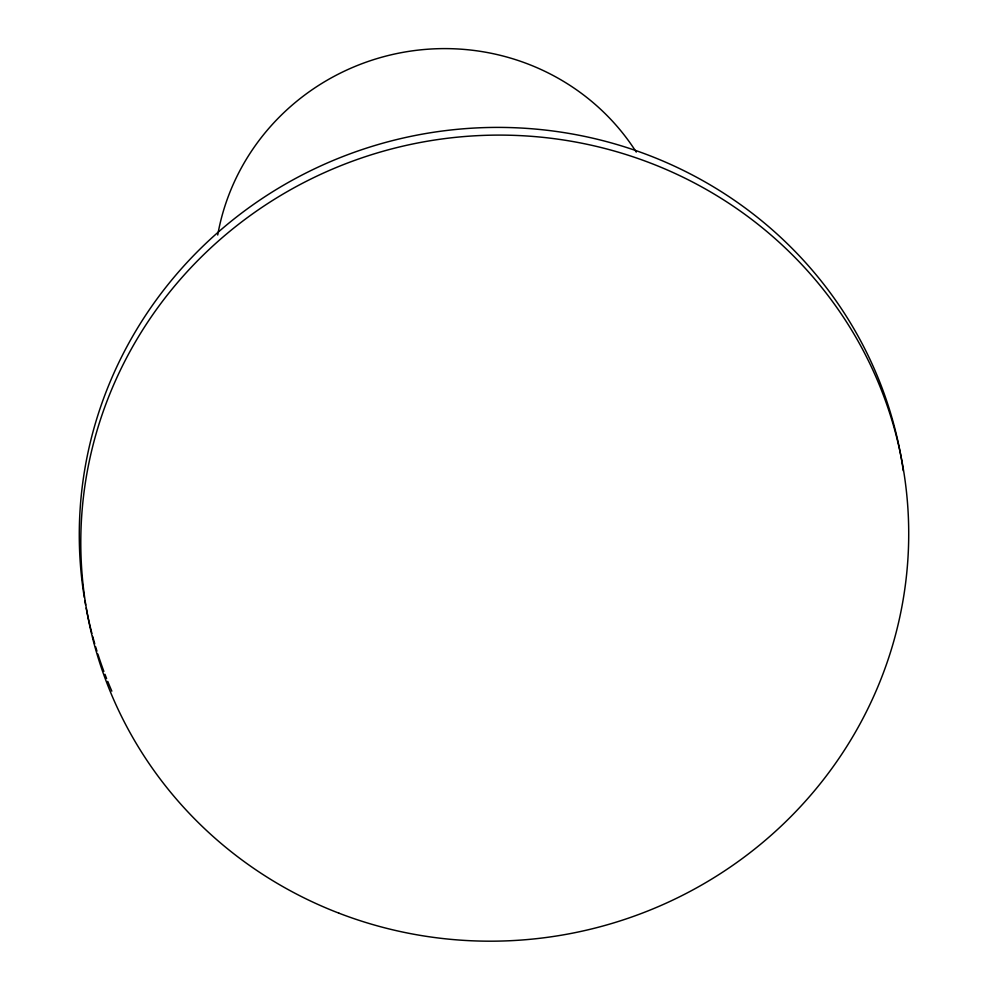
<?xml version="1.0" encoding="UTF-8"?>
<svg xmlns="http://www.w3.org/2000/svg" width="988" height="988" viewBox="0 0 988 988"><rect width="100%" height="100%" fill="white"/><g stroke="black" fill="none" stroke-linecap="round" stroke-linejoin="round"><path stroke-width="1.48" d="M217.718 235.021A228.092 221.608 -11.1 0 1 399.14 53.08A228.092 221.608 -11.1 0 1 636.272 152.103M111.842 691.168A414.392 402.598 -11.1 0 1 107.741 681.374M106.605 678.546A414.392 402.598 -11.1 0 1 104.95 674.273M103.876 671.42A414.392 402.598 -11.1 0 1 97.874 654.044M96.948 651.117A414.392 402.598 -11.1 0 1 95.601 646.708M94.737 643.756A414.392 402.598 -11.1 0 1 92.674 636.358M91.884 633.394A414.392 402.598 -11.1 0 1 86.178 607.991M85.623 605.002A414.392 402.598 -11.1 0 1 84.82 600.506M84.326 597.505A414.392 402.598 -11.1 0 1 432.67 132.404A414.392 402.598 -11.1 0 1 903.304 470.856M338.859 913.147A414.392 402.598 -11.1 0 0 904.81 478.563A414.392 402.598 -11.1 0 0 240.603 222.72A414.392 402.598 -11.1 0 0 338.859 913.147"/></g></svg>
